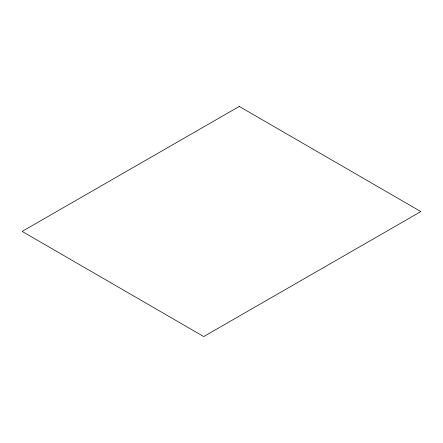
<?xml version="1.0" encoding="UTF-8"?>
<svg xmlns="http://www.w3.org/2000/svg" width="443" height="443" viewBox="0 0 443 443"><rect width="100%" height="100%" fill="white"/><g stroke="black" fill="none" stroke-linecap="round" stroke-linejoin="round"><path stroke-width="0.66" d="M239.275 106.436L22.15 231.412L203.725 336.564L420.85 211.588L239.275 106.436"/></g></svg>
